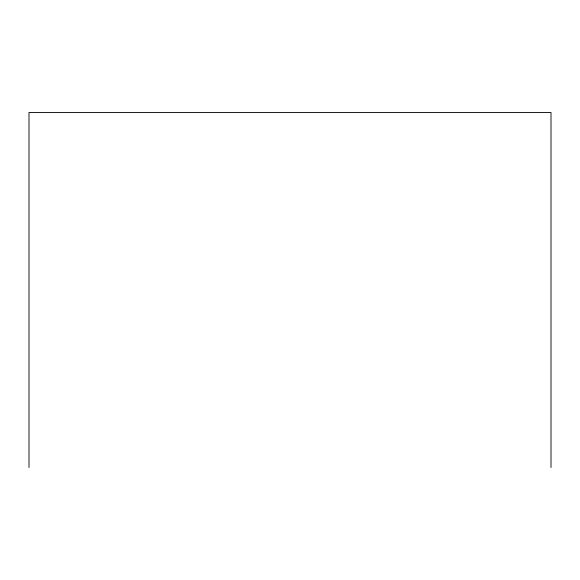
<?xml version="1.0" encoding="UTF-8"?>
<svg xmlns="http://www.w3.org/2000/svg" width="580" height="580" viewBox="0 0 580 580"><rect width="100%" height="100%" fill="white"/><g stroke="black" fill="none" stroke-linecap="round" stroke-linejoin="round"><path stroke-width="0.87" d="M551 467.487L551 112.513L29 112.513L29 467.487"/></g></svg>
